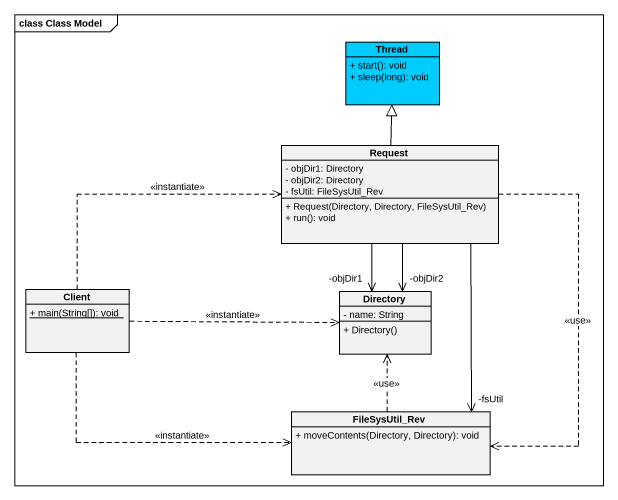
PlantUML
@startuml
mainframe class Class Model
hide circle
hide empty members
skinparam classAttributeIconSize 0
class Thread #00CCFF {
  + start(): void
  + sleep(long): void
}
class Request {
  - objDir1: Directory
  - objDir2: Directory
  - fsUtil: FileSysUtil_Rev
  + Request(Directory, Directory, FileSysUtil_Rev)
  + run(): void
}
class Client {
  {static} + main(String[]): void
}
class Directory {
  - name: String
  + Directory()
}
class FileSysUtil_Rev {
  + moveContents(Directory, Directory): void
}
Request -up-|> Thread
Request --> "-objDir1" Directory
Request --> "-objDir2" Directory
Request --> "-fsUtil" FileSysUtil_Rev
Request ..> FileSysUtil_Rev : <<use>>
Client .right.> Request : <<instantiate>>
Client .right.> Directory : <<instantiate>>
Client .right.> FileSysUtil_Rev : <<instantiate>>
FileSysUtil_Rev .up.> Directory : <<use>>
@enduml
